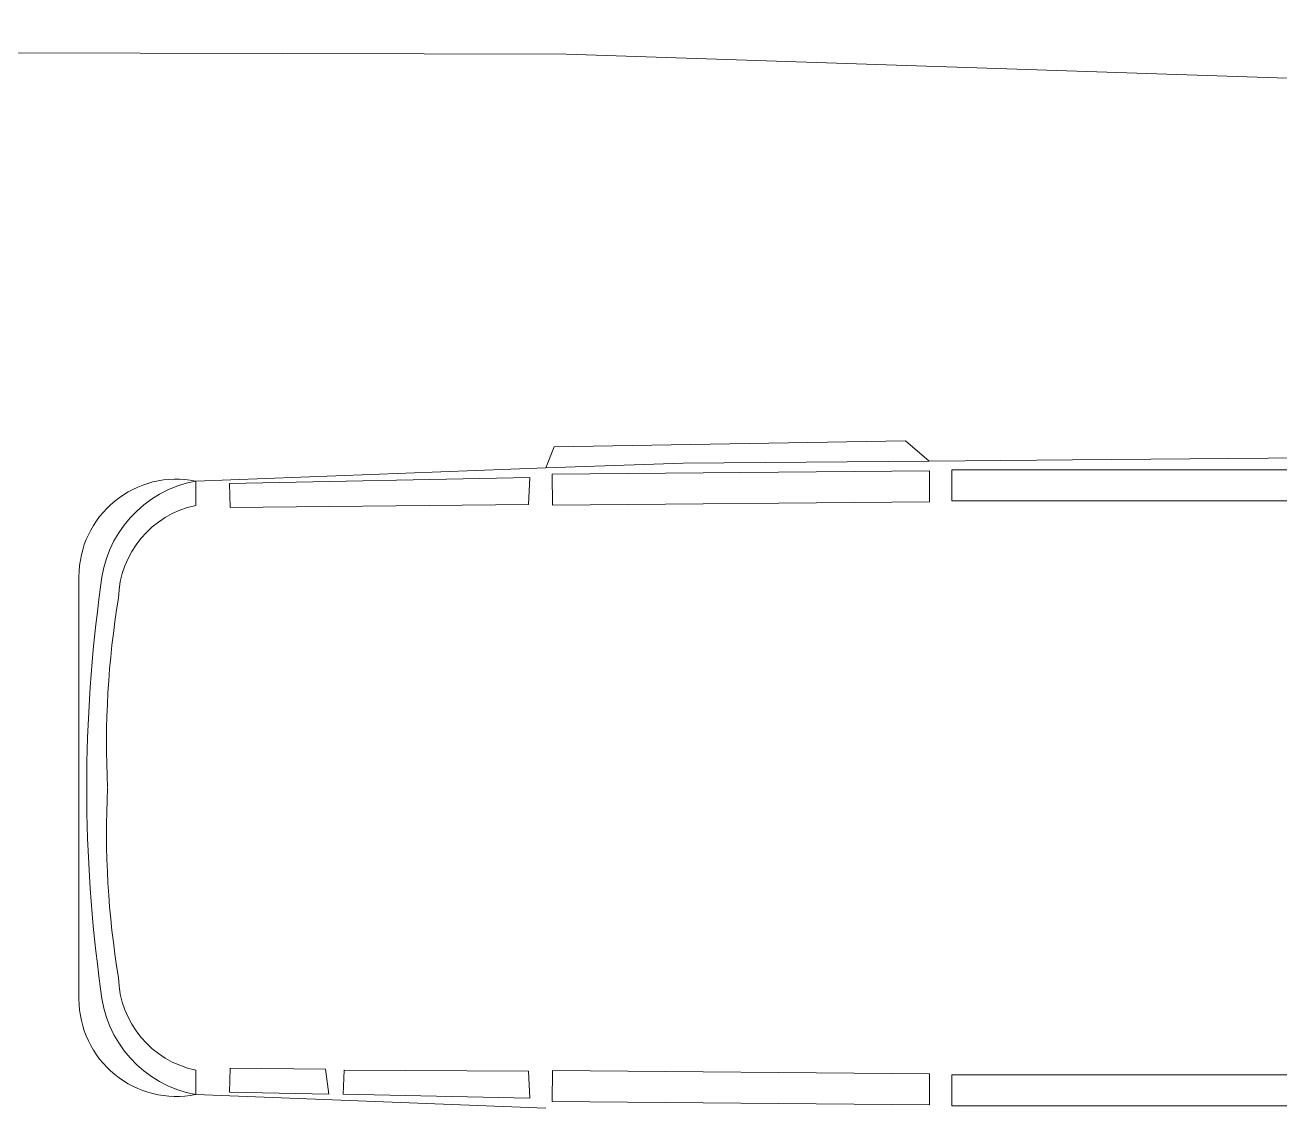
# Model space of a CAD drawing. Header units: metres. Extents: x 7 to 327053, y 40 to 7393807.
# Drawn here: x 326124.57 to 326130.33, y 7392878.36 to 7392883.32 of the extents above; entities that cross this region are included whole.
import ezdxf

# ---------------------------------------------------------------- set-up
doc = ezdxf.new("R2010")
doc.units = ezdxf.units.M
doc.layers.get('0').update_dxf_attribs({"lineweight": 18})
doc.layers.add('100_SIST_VIARIO_MEIO_FIO', color=1, linetype='Continuous', lineweight=18)

# ---------------------------------------------------------------- blocks, each defined once
blk = doc.blocks.new('terrestres_17')
at = {"color": 2}
for p, q in [((-1816.4, 159), (-1824.3, 139.3)), ((-1483.7, 164.6), (-1816.4, 159)), ((-1461.4, 145.6), (-1483.7, 164.6)), ((-313.5, 155.1), (-1325.5, 146.9)), ((-1694.1, 143.5), (-1824.3, 139.3)), ((-1694.1, 143.5), (-1461.4, 145.6)), ((-1461.4, 145.6), (-1325.5, 146.9)), ((-1824.3, 139.3), (-2155.7, 126.6)), ((-2155.7, 126.6), (-2155.7, 103.5)), ((-2266.2, -163.6), (-2266.2, 36.4)), ((-2266.2, -163.6), (-2266.2, -363.6)), ((-2155.7, -453.9), (-2155.7, -430.7)), ((-1824.3, -466.6), (-2155.7, -453.9))]:
    blk.add_line(p, q, dxfattribs=at)
for points in [[(-1460.9, 107.1), (-1817.8, 103.9), (-1818.1, 133.2), (-1461.1, 136.3)], [(-1082.8, 107.9), (-1439.8, 107.9), (-1439.8, 137.2), (-1082.8, 137.2)], [(-2032.7, -429.9), (-2123, -428.9), (-2123.7, -451.6), (-2029.7, -453.6)], [(-1840.6, -431.8), (-2015.2, -430.7), (-2016, -453.4), (-1839.4, -457.3)], [(-1460.9, -434.3), (-1817.8, -431.2), (-1818.1, -460.4), (-1461.1, -463.6)], [(-1082.8, -435.2), (-1439.8, -435.2), (-1439.8, -464.5), (-1082.8, -464.5)]]:
    blk.add_lwpolyline(points, close=True, dxfattribs=at)
for points in [[(-2155.7, 126.6, 0.341663), (-2245.7, 26.5, 0.034688), (-2258.9, -163.5, -0.003915)], [(-2155.7, 103.5, 0.348631), (-2228.8, 15.9, 0.053738), (-2239.1, -163.3, -0.027372)], [(-2258.9, -163.6, -0.000026), (-2258.9, -163.5, 0.003683)], [(-2258.9, -163.6, -0.000026), (-2258.9, -163.5, 0.003683)], [(-2258.9, -163.6, 0.000026), (-2258.9, -163.8, -0.003683)], [(-2258.9, -163.6, 0.000026), (-2258.9, -163.8, -0.003683)], [(-2155.7, -453.9, -0.341663), (-2245.7, -353.8, -0.034688), (-2258.9, -163.8, 0.003915)], [(-2155.7, -430.7, -0.348631), (-2228.8, -343.2, -0.053738), (-2239.1, -164, 0.027372)]]:
    blk.add_lwpolyline(points, format="xyb", dxfattribs=at)
blk.add_lwpolyline([(-2123.7, 124.3), (-1839.4, 130), (-1840.6, 104.5), (-2123, 101.6), (-2123.7, 124.3)], dxfattribs=at)
for centre, start, end in [((-2174.1, 36.4), 78.5226, 180), ((-2174.1, -363.6), 180, 281.4774)]:
    blk.add_arc(centre, 92.1, start, end, dxfattribs=at)
blk = doc.blocks.new('*U58')
at = {"color": 7, "xscale": 0.004847731468392426, "yscale": 0.004847731468392426, "zscale": 0.004847731468392426}
blk.add_blockref('terrestres_17', (4.4858, 0.7933), dxfattribs=at)
blk = doc.blocks.new('*U59')
at = {"layer": '100_SIST_VIARIO_MEIO_FIO', "color": 0, "linetype": 'ByBlock', "lineweight": -2, "transparency": 16777216}
blk.add_blockref('*U58', (40.5, 0), dxfattribs=at)

msp = doc.modelspace()

# ---------------------------------------------------------------- linework, layer by layer
at = {"layer": '100_SIST_VIARIO_MEIO_FIO'}
msp.add_lwpolyline([(326057.4594, 7392873.681), (326057.4082, 7392880.3605), (326058.4695, 7392882.3068), (326060.4386, 7392883.3247), (326127.0559, 7392883.1921), (326141.0125, 7392882.7269), (326154.9911, 7392882.3942)], dxfattribs=at)

# ---------------------------------------------------------------- block references
msp.add_blockref('*U59', (326090.8201, 7392879.8256, -0.0565), dxfattribs=at)

doc.saveas('drawing.dxf')
